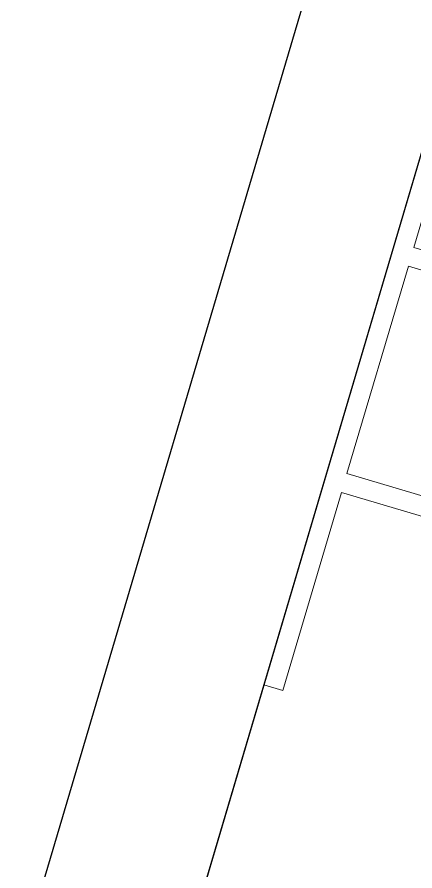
# Model space of a CAD drawing. Header units: millimetres. Extents: x 62878 to 70819, y -67946 to -61850.
# Drawn here: x 67572.84 to 67582.96, y -66902.44 to -66880.73 of the extents above; entities that cross this region are included whole.
import ezdxf

# ---------------------------------------------------------------- set-up
doc = ezdxf.new("R2010")
doc.units = ezdxf.units.MM
for name, color, linetype, lineweight in [('Dog_dos_yeni', 63, 'Continuous', 5), ('DOGRAMA', 171, 'Continuous', 0), ('DUV.ALÇ.-yeni', 20, 'Continuous', 25)]:
    doc.layers.add(name, color=color, linetype=linetype, lineweight=lineweight)

msp = doc.modelspace()

# ---------------------------------------------------------------- linework, layer by layer
msp.add_lwpolyline([(68896.021, -63031.435), (69030.259, -63071.184), (69185.279, -62547.653), (68892.999, -62461.107, 1.044368), (68063.198, -62298.73, 0.204375), (63106.96, -62494.783, 0.353953), (62932.94, -62997.825), (63753.185, -65779.598), (64154.954, -67142.153), (65336.723, -66792.622), (65336.7, -66829.112), (65270.535, -66829.071, 0.626789), (65270.199, -67369.071), (65531.845, -67369.234, 0.926242), (66130.088, -67369.606), (66391.733, -67369.769, 0.626743), (66392.069, -66829.769), (66326.147, -66829.728), (66326.17, -66793.238), (67506.156, -67144.128), (68467.025, -63899.086), (68625.204, -63946.037), (68896.024, -63031.423)], format="xyb")
at = {"layer": 'Dog_dos_yeni'}
msp.add_lwpolyline([(67579.122, -66897.707), (67583.948, -66881.407), (67584.428, -66881.549), (67582.937, -66886.583), (67592.046, -66889.28), (67591.904, -66889.759), (67582.795, -66887.062), (67581.234, -66892.336), (67590.343, -66895.033), (67590.201, -66895.513), (67581.092, -66892.815), (67579.601, -66897.849), (67579.122, -66897.707)], close=True, dxfattribs=at)
at = {"layer": 'DOGRAMA', "lineweight": -2}
msp.add_lwpolyline([(66522.144, -66852.653), (67506.156, -67144.128), (68892.83, -62461.057)], dxfattribs=at)
at = {"layer": 'DUV.ALÇ.-yeni', "ltscale": 5}
msp.add_line((67507.291, -67126.39), (67658.913, -66614.261), dxfattribs=at)

doc.saveas('drawing.dxf')
